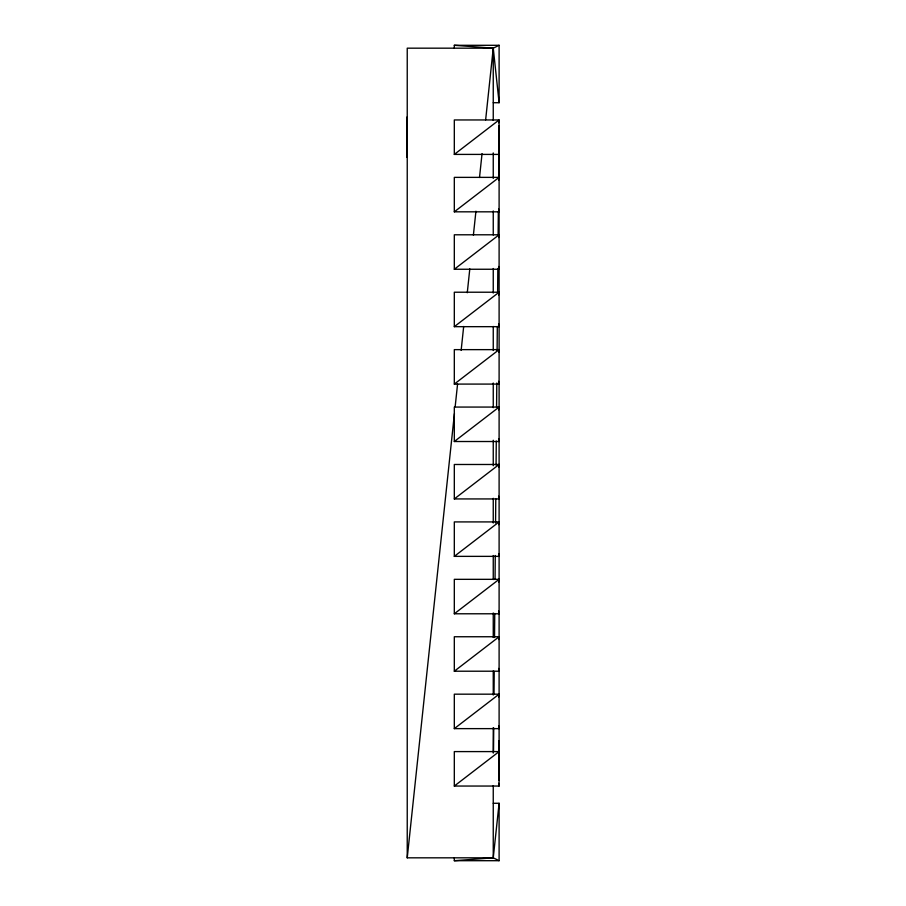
<?xml version="1.0" encoding="UTF-8"?>
<svg xmlns="http://www.w3.org/2000/svg" width="906" height="906" viewBox="0 0 906 906"><rect width="100%" height="100%" fill="white"/><g stroke="black" fill="none" stroke-linecap="round" stroke-linejoin="round"><path stroke-width="1.36" d="M493.51 752.037L493.725 727.994M494.019 694.064L494.223 671.437M494.529 637.507L494.744 613.475M495.05 579.546L495.265 555.503M495.559 522.989L495.775 498.946M496.069 465.016L496.284 440.984M496.59 407.054L496.805 383.012M497.1 350.497L497.315 326.454M497.62 292.525L497.836 268.493M498.13 234.563L498.334 211.936M498.64 178.006L499.104 125.696M493.249 803.282L499.104 803.282L499.104 860.7L493.249 857.823L407.236 857.823L454.427 413.646M455.174 406.613L457.564 384.121M461.143 350.384L463.679 326.488M467.27 292.751L469.806 268.856M473.385 235.118L475.933 211.223M479.512 177.497L482.049 153.59M485.639 119.864L493.249 48.177L499.104 45.3L499.104 102.718L493.249 102.718M454.314 857.823L454.314 860.7L493.249 857.823L499.104 803.282M498.64 122.706L499.104 119.954L454.314 119.954L454.314 154.405L499.104 154.405L498.64 151.642M498.64 180.124L499.104 177.372L454.314 177.372L454.314 211.823L499.104 211.823L498.64 209.071M498.64 237.553L499.104 234.79L454.314 234.79L454.314 269.252L499.104 269.252L498.64 266.489M498.64 294.971L499.104 292.219L454.314 292.219L454.314 326.67L499.104 326.67L498.64 323.918M498.64 352.4L499.104 349.637L454.314 349.637L454.314 384.087L499.104 384.087L498.64 381.335M498.64 409.818L499.104 407.066L454.314 407.066L454.314 441.516L499.104 441.516L498.64 438.764M498.64 467.236L499.104 464.484L454.314 464.484L454.314 498.934L499.104 498.934L498.64 496.182M498.64 524.665L499.104 521.913L454.314 521.913L454.314 556.363L499.104 556.363L498.64 553.6M498.64 582.082L499.104 579.33L454.314 579.33L454.314 613.781L499.104 613.781L498.64 611.029M498.64 639.511L499.104 636.748L454.314 636.748L454.314 671.21L499.104 671.21L498.64 668.447M498.64 696.929L499.104 694.177L454.314 694.177L454.314 728.628L499.104 728.628L498.64 725.876M498.64 754.358L499.104 751.595L454.314 751.595L454.314 786.046L499.104 786.046L499.104 119.954L454.314 154.405M454.314 211.823L499.104 177.372M454.314 269.252L499.104 234.79M454.314 326.67L499.104 292.219M454.314 384.087L499.104 349.637M454.314 441.516L499.104 407.066M454.314 498.934L499.104 464.484M454.314 556.363L499.104 521.913M454.314 613.781L499.104 579.33M454.314 671.21L499.104 636.748M454.314 728.628L499.104 694.177M454.314 786.046L499.104 751.595M454.314 48.177L454.314 45.3L499.104 45.3M454.314 860.7L499.104 860.7M454.314 45.3L493.249 48.177L499.104 102.718M498.64 783.294L499.104 786.046M498.753 740.723L499.104 780.304M493.249 120.362L493.249 48.177L407.236 48.177L407.236 857.823M493.249 152.921L493.249 178.391M493.249 210.951L493.249 235.016M493.249 268.493L493.249 293.046M493.249 326.454L493.249 350.497M493.249 383.012L493.249 407.7M493.249 440.259L493.249 465.741M493.249 498.3L493.249 522.989M493.249 555.503L493.249 579.546M493.249 612.954L493.249 637.507M493.249 670.984L493.249 695.049M493.249 727.609L493.249 753.079M493.249 785.638L493.249 857.823M406.885 117.089L406.885 157.27"/></g></svg>
